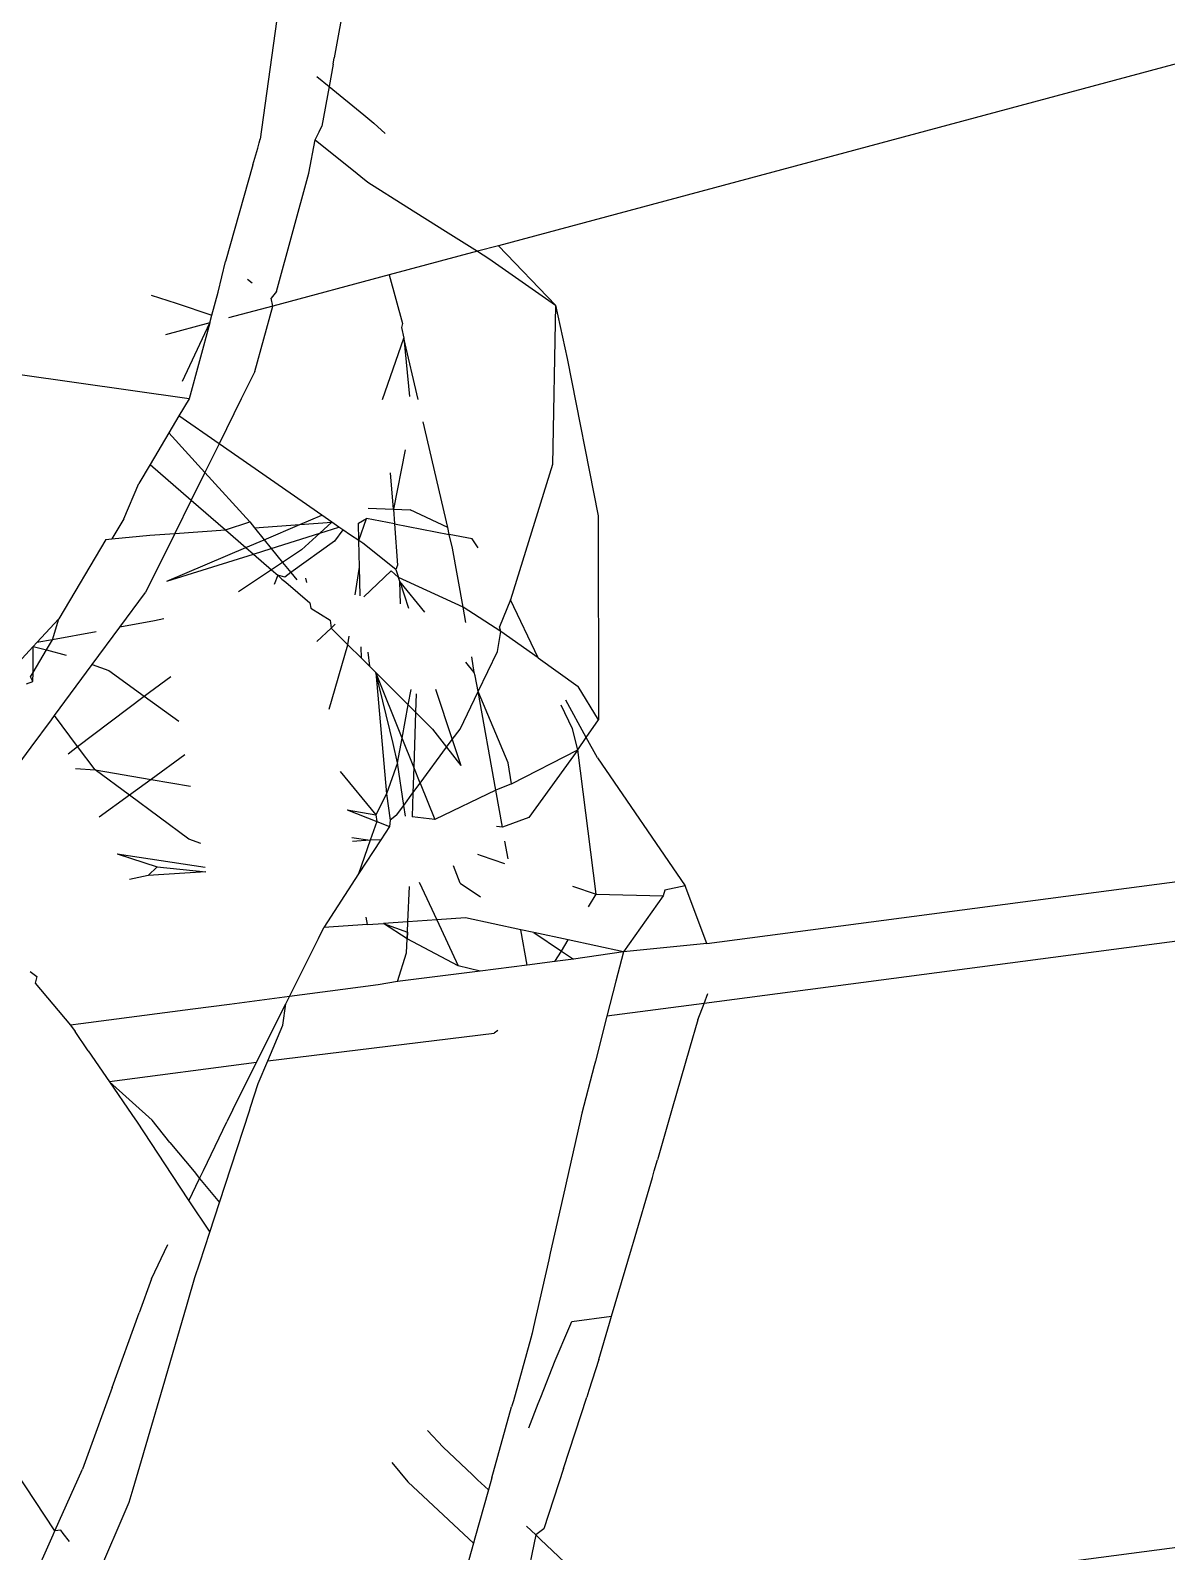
# Model space of a CAD drawing. Header units: inches. Extents: x 3324238 to 135265466, y -1036581 to 20094598.
# Drawn here: x 3354737.3272 to 3354737.6469, y -519086.1649 to -519085.7369 of the extents above; entities that cross this region are included whole.
import ezdxf

# ---------------------------------------------------------------- set-up
doc = ezdxf.new("R2010")
doc.units = ezdxf.units.IN
doc.header["$MEASUREMENT"] = 0
doc.layers.add('FURNITURE', color=32, linetype='Continuous', lineweight=13)

msp = doc.modelspace()

# ---------------------------------------------------------------- linework, layer by layer
for p, q in [((3354739.19391, -519085.33122, 0.00267), (3354737.45895, -519085.79749, 0.00267)), ((3354737.40209, -519085.69374, 0.00267), (3354737.39189, -519085.76752, 0.00267)), ((3354737.41612, -519085.72573, 0.00267), (3354737.4127, -519085.74464, 0.00267)), ((3354737.41239, -519085.74636, 0.00267), (3354737.41124, -519085.75267, 0.00267)), ((3354737.41239, -519085.74636, 0.00267), (3354737.4127, -519085.74464, 0.00267)), ((3354737.40784, -519085.74991, 0.00267), (3354737.41124, -519085.75267, 0.00267)), ((3354737.41124, -519085.75267, 0.00267), (3354737.40922, -519085.76382, 0.00267)), ((3354737.41124, -519085.75267, 0.00267), (3354737.42105, -519085.76065, 0.00267)), ((3354737.40844, -519085.76543, 0.00267), (3354737.40922, -519085.76382, 0.00267)), ((3354737.42105, -519085.76065, 0.00267), (3354737.42389, -519085.76297, 0.00267)), ((3354737.42389, -519085.76297, 0.00267), (3354737.42702, -519085.76595, 0.00267)), ((3354737.39121, -519085.76999, 0.00267), (3354737.39161, -519085.76855, 0.00267)), ((3354737.39161, -519085.76855, 0.00267), (3354737.39189, -519085.76752, 0.00267)), ((3354737.4056, -519085.77709, 0.00267), (3354737.40735, -519085.76767, 0.00267)), ((3354737.40735, -519085.76767, 0.00267), (3354737.40844, -519085.76543, 0.00267)), ((3354737.40735, -519085.76767, 0.00267), (3354737.41913, -519085.77716, 0.00267)), ((3354737.5175, -519085.9938, 0.00267), (3354739.24598, -519085.76542, 0.00267)), ((3354737.38979, -519085.7747, 0.00267), (3354737.39121, -519085.76999, 0.00267)), ((3354737.38979, -519085.7747, 0.00267), (3354737.38215, -519085.8019, 0.00267)), ((3354737.39651, -519085.81035, 0.00267), (3354737.4056, -519085.77709, 0.00267)), ((3354737.41913, -519085.77716, 0.00267), (3354737.42022, -519085.77804, 0.00267)), ((3354737.42022, -519085.77804, 0.00267), (3354737.42216, -519085.7796, 0.00267)), ((3354737.42216, -519085.7796, 0.00267), (3354737.43317, -519085.78653, 0.00267)), ((3354739.28299, -519085.77822, 0.00267), (3354737.51677, -519086.01066, 0.00267)), ((3354737.43317, -519085.78653, 0.00267), (3354737.44403, -519085.79337, 0.00267)), ((3354737.44403, -519085.79337, 0.00267), (3354737.45073, -519085.79758, 0.00267)), ((3354737.45073, -519085.79758, 0.00267), (3354737.45299, -519085.799, 0.00267)), ((3354737.45895, -519085.79749, 0.00267), (3354737.45299, -519085.799, 0.00267)), ((3354737.45895, -519085.79749, 0.00267), (3354737.47496, -519085.81424, 0.00267)), ((3354737.3801, -519085.81051, 0.00267), (3354737.38215, -519085.8019, 0.00267)), ((3354737.45299, -519085.799, 0.00267), (3354737.42819, -519085.80565, 0.00267)), ((3354737.45299, -519085.799, 0.00267), (3354737.45622, -519085.80104, 0.00267)), ((3354737.45622, -519085.80104, 0.00267), (3354737.47496, -519085.81424, 0.00267)), ((3354737.38827, -519085.80685, 0.00267), (3354737.38963, -519085.80796, 0.00267)), ((3354737.42819, -519085.80565, 0.00267), (3354737.3954, -519085.81445, 0.00267)), ((3354737.42819, -519085.80565, 0.00267), (3354737.43192, -519085.8194, 0.00267)), ((3354737.36121, -519085.81136, 0.00267), (3354737.36827, -519085.81368, 0.00267)), ((3354737.37832, -519085.817, 0.00267), (3354737.3801, -519085.81051, 0.00267)), ((3354737.39651, -519085.81035, 0.00267), (3354737.39493, -519085.81225, 0.00267)), ((3354737.36827, -519085.81368, 0.00267), (3354737.37832, -519085.817, 0.00267)), ((3354737.3954, -519085.81445, 0.00267), (3354737.38294, -519085.81778, 0.00267)), ((3354737.39036, -519085.83287, 0.00267), (3354737.3954, -519085.81445, 0.00267)), ((3354737.3954, -519085.81445, 0.00267), (3354737.39493, -519085.81225, 0.00267)), ((3354737.47496, -519085.81424, 0.00267), (3354737.47413, -519085.85904, 0.00267)), ((3354737.47496, -519085.81424, 0.00267), (3354737.47827, -519085.82922, 0.00267)), ((3354737.37772, -519085.81919, 0.00267), (3354737.36528, -519085.82252, 0.00267)), ((3354737.37004, -519085.83556, 0.00267), (3354737.37772, -519085.81919, 0.00267)), ((3354737.37772, -519085.81919, 0.00267), (3354737.37186, -519085.84054, 0.00267)), ((3354737.37772, -519085.81919, 0.00267), (3354737.37832, -519085.817, 0.00267)), ((3354737.43192, -519085.8194, 0.00267), (3354737.43163, -519085.82051, 0.00267)), ((3354737.42632, -519085.84077, 0.00267), (3354737.43231, -519085.82346, 0.00267)), ((3354737.43163, -519085.82051, 0.00267), (3354737.43231, -519085.82346, 0.00267)), ((3354737.43231, -519085.82346, 0.00267), (3354737.43388, -519085.83988, 0.00267)), ((3354737.43631, -519085.84078, 0.00267), (3354737.43231, -519085.82346, 0.00267)), ((3354737.39036, -519085.83287, 0.00267), (3354737.38655, -519085.84059, 0.00267)), ((3354737.47827, -519085.82922, 0.00267), (3354737.48691, -519085.87349, 0.00267)), ((3354737.37186, -519085.84054, 0.00267), (3354737.32367, -519085.83368, 0.00267)), ((3354737.37186, -519085.84054, 0.00267), (3354737.36901, -519085.84536, 0.00267)), ((3354737.38655, -519085.84059, 0.00267), (3354737.38031, -519085.85321, 0.00267)), ((3354737.36901, -519085.84536, 0.00267), (3354737.36621, -519085.85009, 0.00267)), ((3354737.38031, -519085.85321, 0.00267), (3354737.36901, -519085.84536, 0.00267)), ((3354737.44463, -519085.87675, 0.00267), (3354737.43775, -519085.84698, 0.00267)), ((3354737.36621, -519085.85009, 0.00267), (3354737.36091, -519085.85903, 0.00267)), ((3354737.36621, -519085.85009, 0.00267), (3354737.37633, -519085.86125, 0.00267)), ((3354737.38031, -519085.85321, 0.00267), (3354737.37633, -519085.86125, 0.00267)), ((3354737.40919, -519085.87328, 0.00267), (3354737.38031, -519085.85321, 0.00267)), ((3354737.43269, -519085.8549, 0.00267), (3354737.42935, -519085.87159, 0.00267)), ((3354737.36091, -519085.85903, 0.00267), (3354737.35777, -519085.86433, 0.00267)), ((3354737.36091, -519085.85903, 0.00267), (3354737.37247, -519085.86906, 0.00267)), ((3354737.37633, -519085.86125, 0.00267), (3354737.37247, -519085.86906, 0.00267)), ((3354737.37633, -519085.86125, 0.00267), (3354737.38895, -519085.87517, 0.00267)), ((3354737.42935, -519085.87159, 0.00267), (3354737.42858, -519085.86133, 0.00267)), ((3354737.47413, -519085.85904, 0.00267), (3354737.46233, -519085.89712, 0.00267)), ((3354737.35351, -519085.87434, 0.00267), (3354737.35777, -519085.86433, 0.00267)), ((3354737.37247, -519085.86906, 0.00267), (3354737.36786, -519085.8784, 0.00267)), ((3354737.37247, -519085.86906, 0.00267), (3354737.38209, -519085.87739, 0.00267)), ((3354737.42221, -519085.8713, 0.00267), (3354737.42935, -519085.87159, 0.00267)), ((3354737.35351, -519085.87434, 0.00267), (3354737.35019, -519085.87995, 0.00267)), ((3354737.38209, -519085.87739, 0.00267), (3354737.38895, -519085.87517, 0.00267)), ((3354737.38895, -519085.87517, 0.00267), (3354737.39027, -519085.87681, 0.00267)), ((3354737.40302, -519085.87591, 0.00267), (3354737.40919, -519085.87328, 0.00267)), ((3354737.40302, -519085.87591, 0.00267), (3354737.41205, -519085.87527, 0.00267)), ((3354737.41205, -519085.87527, 0.00267), (3354737.40868, -519085.87833, 0.00267)), ((3354737.41205, -519085.87527, 0.00267), (3354737.40919, -519085.87328, 0.00267)), ((3354737.41403, -519085.87665, 0.00267), (3354737.41205, -519085.87527, 0.00267)), ((3354737.41949, -519085.87557, 0.00267), (3354737.42182, -519085.8742, 0.00267)), ((3354737.41949, -519085.87557, 0.00267), (3354737.42182, -519085.8742, 0.00267)), ((3354737.4196, -519085.88039, 0.00267), (3354737.41949, -519085.87557, 0.00267)), ((3354737.4196, -519085.88039, 0.00267), (3354737.42182, -519085.8742, 0.00267)), ((3354737.42965, -519085.87572, 0.00267), (3354737.42182, -519085.8742, 0.00267)), ((3354737.42935, -519085.87159, 0.00267), (3354737.42965, -519085.87572, 0.00267)), ((3354737.42935, -519085.87159, 0.00267), (3354737.43403, -519085.87179, 0.00267)), ((3354737.44463, -519085.87675, 0.00267), (3354737.43403, -519085.87179, 0.00267)), ((3354737.48691, -519085.87349, 0.00267), (3354737.48703, -519085.93087, 0.00267)), ((3354737.34842, -519085.88013, 0.00267), (3354737.35019, -519085.87995, 0.00267)), ((3354737.35019, -519085.87995, 0.00267), (3354737.36079, -519085.8789, 0.00267)), ((3354737.36786, -519085.8784, 0.00267), (3354737.35964, -519085.89502, 0.00267)), ((3354737.36079, -519085.8789, 0.00267), (3354737.36786, -519085.8784, 0.00267)), ((3354737.36786, -519085.8784, 0.00267), (3354737.38209, -519085.87739, 0.00267)), ((3354737.38209, -519085.87739, 0.00267), (3354737.38784, -519085.88238, 0.00267)), ((3354737.39027, -519085.87681, 0.00267), (3354737.40302, -519085.87591, 0.00267)), ((3354737.39027, -519085.87681, 0.00267), (3354737.39299, -519085.88018, 0.00267)), ((3354737.39299, -519085.88018, 0.00267), (3354737.40302, -519085.87591, 0.00267)), ((3354737.39497, -519085.88263, 0.00267), (3354737.40868, -519085.87833, 0.00267)), ((3354737.40868, -519085.87833, 0.00267), (3354737.40351, -519085.88302, 0.00267)), ((3354737.40868, -519085.87833, 0.00267), (3354737.41403, -519085.87665, 0.00267)), ((3354737.41512, -519085.8774, 0.00267), (3354737.41278, -519085.88057, 0.00267)), ((3354737.41512, -519085.8774, 0.00267), (3354737.41403, -519085.87665, 0.00267)), ((3354737.41733, -519085.87894, 0.00267), (3354737.41512, -519085.8774, 0.00267)), ((3354737.4196, -519085.88039, 0.00267), (3354737.41733, -519085.87894, 0.00267)), ((3354737.42965, -519085.87572, 0.00267), (3354737.44508, -519085.87872, 0.00267)), ((3354737.42965, -519085.87572, 0.00267), (3354737.43053, -519085.88738, 0.00267)), ((3354737.44508, -519085.87872, 0.00267), (3354737.44463, -519085.87675, 0.00267)), ((3354737.44597, -519085.88254, 0.00267), (3354737.44508, -519085.87872, 0.00267)), ((3354737.45149, -519085.87996, 0.00267), (3354737.44508, -519085.87872, 0.00267)), ((3354737.45316, -519085.8825, 0.00267), (3354737.45149, -519085.87996, 0.00267)), ((3354737.34842, -519085.88013, 0.00267), (3354737.33521, -519085.90244, 0.00267)), ((3354737.36558, -519085.89186, 0.00267), (3354737.38784, -519085.88238, 0.00267)), ((3354737.36558, -519085.89186, 0.00267), (3354737.38996, -519085.88421, 0.00267)), ((3354737.38784, -519085.88238, 0.00267), (3354737.39299, -519085.88018, 0.00267)), ((3354737.38784, -519085.88238, 0.00267), (3354737.38996, -519085.88421, 0.00267)), ((3354737.38996, -519085.88421, 0.00267), (3354737.39497, -519085.88263, 0.00267)), ((3354737.38996, -519085.88421, 0.00267), (3354737.39508, -519085.88865, 0.00267)), ((3354737.39299, -519085.88018, 0.00267), (3354737.39497, -519085.88263, 0.00267)), ((3354737.39497, -519085.88263, 0.00267), (3354737.39816, -519085.88659, 0.00267)), ((3354737.40351, -519085.88302, 0.00267), (3354737.39816, -519085.88659, 0.00267)), ((3354737.41278, -519085.88057, 0.00267), (3354737.40047, -519085.88945, 0.00267)), ((3354737.41978, -519085.88795, 0.00267), (3354737.4196, -519085.88039, 0.00267)), ((3354737.42079, -519085.88115, 0.00267), (3354737.4196, -519085.88039, 0.00267)), ((3354737.43002, -519085.88855, 0.00267), (3354737.42079, -519085.88115, 0.00267)), ((3354737.44894, -519085.89915, 0.00267), (3354737.44597, -519085.88254, 0.00267)), ((3354737.39816, -519085.88659, 0.00267), (3354737.39508, -519085.88865, 0.00267)), ((3354737.39816, -519085.88659, 0.00267), (3354737.40047, -519085.88945, 0.00267)), ((3354737.41863, -519085.89567, 0.00267), (3354737.41978, -519085.88795, 0.00267)), ((3354737.41997, -519085.89601, 0.00267), (3354737.41978, -519085.88795, 0.00267)), ((3354737.43053, -519085.88738, 0.00267), (3354737.43002, -519085.88855, 0.00267)), ((3354737.43002, -519085.88855, 0.00267), (3354737.43079, -519085.89085, 0.00267)), ((3354737.39508, -519085.88865, 0.00267), (3354737.38575, -519085.89488, 0.00267)), ((3354737.39508, -519085.88865, 0.00267), (3354737.39686, -519085.8902, 0.00267)), ((3354737.39686, -519085.8902, 0.00267), (3354737.39578, -519085.89283, 0.00267)), ((3354737.39686, -519085.8902, 0.00267), (3354737.39794, -519085.89127, 0.00267)), ((3354737.39877, -519085.89068, 0.00267), (3354737.39686, -519085.8902, 0.00267)), ((3354737.39794, -519085.89127, 0.00267), (3354737.39913, -519085.89214, 0.00267)), ((3354737.40047, -519085.88945, 0.00267), (3354737.39877, -519085.89068, 0.00267)), ((3354737.39913, -519085.89214, 0.00267), (3354737.40589, -519085.89794, 0.00267)), ((3354737.40047, -519085.88945, 0.00267), (3354737.40214, -519085.89152, 0.00267)), ((3354737.40465, -519085.89101, 0.00267), (3354737.40486, -519085.89221, 0.00267)), ((3354737.42869, -519085.88893, 0.00267), (3354737.42102, -519085.89627, 0.00267)), ((3354737.43079, -519085.89085, 0.00267), (3354737.42869, -519085.88893, 0.00267)), ((3354737.43114, -519085.89193, 0.00267), (3354737.43079, -519085.89085, 0.00267)), ((3354737.44894, -519085.89915, 0.00267), (3354737.43079, -519085.89085, 0.00267)), ((3354737.43134, -519085.89823, 0.00267), (3354737.43114, -519085.89193, 0.00267)), ((3354737.43823, -519085.9006, 0.00267), (3354737.43114, -519085.89193, 0.00267)), ((3354737.43114, -519085.89193, 0.00267), (3354737.43364, -519085.89944, 0.00267)), ((3354737.3524, -519085.90482, 0.00267), (3354737.35964, -519085.89502, 0.00267)), ((3354737.40589, -519085.89794, 0.00267), (3354737.40616, -519085.89942, 0.00267)), ((3354737.40616, -519085.89942, 0.00267), (3354737.41161, -519085.90284, 0.00267)), ((3354737.44971, -519085.90348, 0.00267), (3354737.44894, -519085.89915, 0.00267)), ((3354737.45959, -519085.90597, 0.00267), (3354737.44894, -519085.89915, 0.00267)), ((3354737.46233, -519085.89712, 0.00267), (3354737.45924, -519085.90468, 0.00267)), ((3354737.47003, -519085.91344, 0.00267), (3354737.46233, -519085.89712, 0.00267)), ((3354737.33521, -519085.90244, 0.00267), (3354737.32901, -519085.90914, 0.00267)), ((3354737.33343, -519085.90832, 0.00267), (3354737.33521, -519085.90244, 0.00267)), ((3354737.34464, -519085.91533, 0.00267), (3354737.3524, -519085.90482, 0.00267)), ((3354737.36218, -519085.90302, 0.00267), (3354737.3524, -519085.90482, 0.00267)), ((3354737.36478, -519085.90247, 0.00267), (3354737.36218, -519085.90302, 0.00267)), ((3354737.41183, -519085.90506, 0.00267), (3354737.40784, -519085.90886, 0.00267)), ((3354737.41161, -519085.90284, 0.00267), (3354737.41183, -519085.90506, 0.00267)), ((3354737.41295, -519085.90399, 0.00267), (3354737.41183, -519085.90506, 0.00267)), ((3354737.41183, -519085.90506, 0.00267), (3354737.41655, -519085.90974, 0.00267)), ((3354737.45959, -519085.90597, 0.00267), (3354737.45924, -519085.90468, 0.00267)), ((3354737.32901, -519085.90914, 0.00267), (3354737.32802, -519085.9102, 0.00267)), ((3354737.33343, -519085.90832, 0.00267), (3354737.32901, -519085.90914, 0.00267)), ((3354737.33173, -519085.9112, 0.00267), (3354737.33343, -519085.90832, 0.00267)), ((3354737.34571, -519085.90606, 0.00267), (3354737.33343, -519085.90832, 0.00267)), ((3354737.41124, -519085.92783, 0.00267), (3354737.41655, -519085.90974, 0.00267)), ((3354737.41655, -519085.90974, 0.00267), (3354737.4169, -519085.90737, 0.00267)), ((3354737.41655, -519085.90974, 0.00267), (3354737.42038, -519085.91355, 0.00267)), ((3354737.45861, -519085.9116, 0.00267), (3354737.45959, -519085.90597, 0.00267)), ((3354737.47003, -519085.91344, 0.00267), (3354737.45959, -519085.90597, 0.00267)), ((3354737.32802, -519085.9102, 0.00267), (3354737.32481, -519085.91367, 0.00267)), ((3354737.32798, -519085.91755, 0.00267), (3354737.32802, -519085.9102, 0.00267)), ((3354737.32798, -519085.91755, 0.00267), (3354737.33173, -519085.9112, 0.00267)), ((3354737.32802, -519085.9102, 0.00267), (3354737.33173, -519085.9112, 0.00267)), ((3354737.33173, -519085.9112, 0.00267), (3354737.33733, -519085.9127, 0.00267)), ((3354737.42038, -519085.91355, 0.00267), (3354737.4203, -519085.91029, 0.00267)), ((3354737.42038, -519085.91355, 0.00267), (3354737.42265, -519085.91581, 0.00267)), ((3354737.42212, -519085.91185, 0.00267), (3354737.42265, -519085.91581, 0.00267)), ((3354737.45206, -519085.91751, 0.00267), (3354737.45144, -519085.91316, 0.00267)), ((3354737.45318, -519085.92288, 0.00267), (3354737.45861, -519085.9116, 0.00267)), ((3354737.47003, -519085.91344, 0.00267), (3354737.48132, -519085.92152, 0.00267)), ((3354737.32728, -519085.91873, 0.00267), (3354737.32798, -519085.91755, 0.00267)), ((3354737.32796, -519085.92012, 0.00267), (3354737.32798, -519085.91755, 0.00267)), ((3354737.33404, -519085.92969, 0.00267), (3354737.34464, -519085.91533, 0.00267)), ((3354737.34464, -519085.91533, 0.00267), (3354737.34934, -519085.91702, 0.00267)), ((3354737.34934, -519085.91702, 0.00267), (3354737.35924, -519085.92419, 0.00267)), ((3354737.42441, -519085.91756, 0.00267), (3354737.42265, -519085.91581, 0.00267)), ((3354737.42926, -519085.93754, 0.00267), (3354737.42441, -519085.91756, 0.00267)), ((3354737.42441, -519085.91756, 0.00267), (3354737.42744, -519085.9517, 0.00267)), ((3354737.42441, -519085.91756, 0.00267), (3354737.43355, -519085.92666, 0.00267)), ((3354737.43181, -519085.936, 0.00267), (3354737.42441, -519085.91756, 0.00267)), ((3354737.45206, -519085.91751, 0.00267), (3354737.44974, -519085.91466, 0.00267)), ((3354737.4524, -519085.91851, 0.00267), (3354737.45206, -519085.91751, 0.00267)), ((3354737.45318, -519085.92288, 0.00267), (3354737.4524, -519085.91851, 0.00267)), ((3354737.3261, -519085.92074, 0.00267), (3354737.32796, -519085.92012, 0.00267)), ((3354737.32796, -519085.92012, 0.00267), (3354737.32728, -519085.91873, 0.00267)), ((3354737.36072, -519085.92307, 0.00267), (3354737.36677, -519085.91871, 0.00267)), ((3354737.43355, -519085.92666, 0.00267), (3354737.43436, -519085.92235, 0.00267)), ((3354737.44119, -519085.92221, 0.00267), (3354737.44591, -519085.93641, 0.00267)), ((3354737.48703, -519085.93087, 0.00267), (3354737.48132, -519085.92152, 0.00267)), ((3354737.34052, -519085.93837, 0.00267), (3354737.35924, -519085.92419, 0.00267)), ((3354737.35924, -519085.92419, 0.00267), (3354737.36072, -519085.92307, 0.00267)), ((3354737.35924, -519085.92419, 0.00267), (3354737.36902, -519085.93127, 0.00267)), ((3354737.43181, -519085.936, 0.00267), (3354737.43355, -519085.92666, 0.00267)), ((3354737.43355, -519085.92666, 0.00267), (3354737.43559, -519085.92869, 0.00267)), ((3354737.43576, -519085.92355, 0.00267), (3354737.43559, -519085.92869, 0.00267)), ((3354737.44809, -519085.93346, 0.00267), (3354737.45318, -519085.92288, 0.00267)), ((3354737.46165, -519085.94298, 0.00267), (3354737.45318, -519085.92288, 0.00267)), ((3354737.45815, -519085.95064, 0.00267), (3354737.45318, -519085.92288, 0.00267)), ((3354737.47975, -519085.93343, 0.00267), (3354737.47651, -519085.92677, 0.00267)), ((3354737.4836, -519085.93584, 0.00267), (3354737.47783, -519085.92533, 0.00267)), ((3354737.32749, -519085.93855, 0.00267), (3354737.33319, -519085.93084, 0.00267)), ((3354737.33319, -519085.93084, 0.00267), (3354737.33404, -519085.92969, 0.00267)), ((3354737.34052, -519085.93837, 0.00267), (3354737.33404, -519085.92969, 0.00267)), ((3354737.43559, -519085.92869, 0.00267), (3354737.4351, -519085.94418, 0.00267)), ((3354737.43559, -519085.92869, 0.00267), (3354737.44039, -519085.93346, 0.00267)), ((3354737.4836, -519085.93584, 0.00267), (3354737.48703, -519085.93087, 0.00267)), ((3354737.44039, -519085.93346, 0.00267), (3354737.44433, -519085.93856, 0.00267)), ((3354737.44591, -519085.93641, 0.00267), (3354737.44809, -519085.93346, 0.00267)), ((3354737.4812, -519085.93931, 0.00267), (3354737.47975, -519085.93343, 0.00267)), ((3354737.32382, -519085.94353, 0.00267), (3354737.32749, -519085.93855, 0.00267)), ((3354737.33785, -519085.94039, 0.00267), (3354737.34052, -519085.93837, 0.00267)), ((3354737.34542, -519085.94492, 0.00267), (3354737.34052, -519085.93837, 0.00267)), ((3354737.43052, -519085.94295, 0.00267), (3354737.42926, -519085.93754, 0.00267)), ((3354737.43052, -519085.94295, 0.00267), (3354737.43181, -519085.936, 0.00267)), ((3354737.4351, -519085.94418, 0.00267), (3354737.43181, -519085.936, 0.00267)), ((3354737.43689, -519085.94866, 0.00267), (3354737.44433, -519085.93856, 0.00267)), ((3354737.44433, -519085.93856, 0.00267), (3354737.44591, -519085.93641, 0.00267)), ((3354737.44433, -519085.93856, 0.00267), (3354737.44834, -519085.94374, 0.00267)), ((3354737.44591, -519085.93641, 0.00267), (3354737.44834, -519085.94374, 0.00267)), ((3354737.46258, -519085.9489, 0.00267), (3354737.4812, -519085.93931, 0.00267)), ((3354737.4812, -519085.93931, 0.00267), (3354737.46743, -519085.95838, 0.00267)), ((3354737.4812, -519085.93931, 0.00267), (3354737.4836, -519085.93584, 0.00267)), ((3354737.4864, -519085.97991, 0.00267), (3354737.4812, -519085.93931, 0.00267)), ((3354737.48676, -519085.94158, 0.00267), (3354737.4836, -519085.93584, 0.00267)), ((3354737.3707, -519085.94068, 0.00267), (3354737.36119, -519085.94762, 0.00267)), ((3354737.43052, -519085.94295, 0.00267), (3354737.42744, -519085.9517, 0.00267)), ((3354737.43226, -519085.95496, 0.00267), (3354737.43052, -519085.94295, 0.00267)), ((3354737.4351, -519085.94418, 0.00267), (3354737.43486, -519085.95142, 0.00267)), ((3354737.43689, -519085.94866, 0.00267), (3354737.4351, -519085.94418, 0.00267)), ((3354737.46258, -519085.9489, 0.00267), (3354737.46165, -519085.94298, 0.00267)), ((3354737.48676, -519085.94158, 0.00267), (3354737.51141, -519085.97761, 0.00267)), ((3354737.49596, -519086.18383, 0.00267), (3354739.32348, -519085.94357, 0.00267)), ((3354737.33991, -519085.9446, 0.00267), (3354737.34542, -519085.94492, 0.00267)), ((3354737.35509, -519085.95207, 0.00267), (3354737.34542, -519085.94492, 0.00267)), ((3354737.34542, -519085.94492, 0.00267), (3354737.36119, -519085.94762, 0.00267)), ((3354737.36119, -519085.94762, 0.00267), (3354737.35509, -519085.95207, 0.00267)), ((3354737.36119, -519085.94762, 0.00267), (3354737.37229, -519085.94952, 0.00267)), ((3354737.41438, -519085.94538, 0.00267), (3354737.42444, -519085.95757, 0.00267)), ((3354737.35509, -519085.95207, 0.00267), (3354737.34658, -519085.95828, 0.00267)), ((3354737.37185, -519085.96446, 0.00267), (3354737.35509, -519085.95207, 0.00267)), ((3354737.42744, -519085.9517, 0.00267), (3354737.42444, -519085.95757, 0.00267)), ((3354737.42744, -519085.9517, 0.00267), (3354737.42843, -519085.95907, 0.00267)), ((3354737.43226, -519085.95496, 0.00267), (3354737.43486, -519085.95142, 0.00267)), ((3354737.43486, -519085.95142, 0.00267), (3354737.43465, -519085.95817, 0.00267)), ((3354737.43486, -519085.95142, 0.00267), (3354737.43689, -519085.94866, 0.00267)), ((3354737.43689, -519085.94866, 0.00267), (3354737.441, -519085.95888, 0.00267)), ((3354737.45815, -519085.95064, 0.00267), (3354737.441, -519085.95888, 0.00267)), ((3354737.46258, -519085.9489, 0.00267), (3354737.45815, -519085.95064, 0.00267)), ((3354737.46, -519085.96102, 0.00267), (3354737.45815, -519085.95064, 0.00267)), ((3354737.41631, -519085.95621, 0.00267), (3354737.42444, -519085.95757, 0.00267)), ((3354737.41631, -519085.95621, 0.00267), (3354737.42472, -519085.95948, 0.00267)), ((3354737.43026, -519085.95768, 0.00267), (3354737.43226, -519085.95496, 0.00267)), ((3354737.43278, -519085.95796, 0.00267), (3354737.43226, -519085.95496, 0.00267)), ((3354737.42472, -519085.95948, 0.00267), (3354737.42286, -519085.96476, 0.00267)), ((3354737.42444, -519085.95757, 0.00267), (3354737.42472, -519085.95948, 0.00267)), ((3354737.42472, -519085.95948, 0.00267), (3354737.42822, -519085.96083, 0.00267)), ((3354737.42822, -519085.96083, 0.00267), (3354737.42579, -519085.96458, 0.00267)), ((3354737.42843, -519085.95907, 0.00267), (3354737.42822, -519085.96083, 0.00267)), ((3354737.43026, -519085.95768, 0.00267), (3354737.42843, -519085.95907, 0.00267)), ((3354737.441, -519085.95888, 0.00267), (3354737.43465, -519085.95817, 0.00267)), ((3354737.46, -519085.96102, 0.00267), (3354737.45832, -519085.96083, 0.00267)), ((3354737.46743, -519085.95838, 0.00267), (3354737.46, -519085.96102, 0.00267)), ((3354737.37518, -519085.96568, 0.00267), (3354737.37185, -519085.96446, 0.00267)), ((3354737.4177, -519085.96396, 0.00267), (3354737.42286, -519085.96476, 0.00267)), ((3354737.42286, -519085.96476, 0.00267), (3354737.41789, -519085.96506, 0.00267)), ((3354737.42579, -519085.96458, 0.00267), (3354737.41954, -519085.97423, 0.00267)), ((3354737.42286, -519085.96476, 0.00267), (3354737.41954, -519085.97423, 0.00267)), ((3354737.42579, -519085.96458, 0.00267), (3354737.42286, -519085.96476, 0.00267)), ((3354737.4616, -519085.96994, 0.00267), (3354737.46072, -519085.96503, 0.00267)), ((3354737.3516, -519085.96856, 0.00267), (3354737.37636, -519085.97231, 0.00267)), ((3354737.3516, -519085.96856, 0.00267), (3354737.36288, -519085.9722, 0.00267)), ((3354737.45302, -519085.9687, 0.00267), (3354737.45402, -519085.96904, 0.00267)), ((3354737.45402, -519085.96904, 0.00267), (3354737.46064, -519085.97126, 0.00267)), ((3354737.36288, -519085.9722, 0.00267), (3354737.36041, -519085.97463, 0.00267)), ((3354737.3766, -519085.97365, 0.00267), (3354737.36041, -519085.97463, 0.00267)), ((3354737.36288, -519085.9722, 0.00267), (3354737.3766, -519085.97365, 0.00267)), ((3354737.44818, -519085.97683, 0.00267), (3354737.44622, -519085.97193, 0.00267)), ((3354737.36041, -519085.97463, 0.00267), (3354737.3551, -519085.97574, 0.00267)), ((3354737.41954, -519085.97423, 0.00267), (3354737.4098, -519085.98926, 0.00267)), ((3354737.43345, -519085.98768, 0.00267), (3354737.43389, -519085.9778, 0.00267)), ((3354737.43658, -519085.97652, 0.00267), (3354737.44155, -519085.98714, 0.00267)), ((3354737.44818, -519085.97683, 0.00267), (3354737.45389, -519085.98066, 0.00267)), ((3354737.4797, -519085.97766, 0.00267), (3354737.4864, -519085.97991, 0.00267)), ((3354737.51141, -519085.97761, 0.00267), (3354737.50569, -519085.97883, 0.00267)), ((3354737.5175, -519085.9938, 0.00267), (3354737.51141, -519085.97761, 0.00267)), ((3354737.48422, -519085.98348, 0.00267), (3354737.4864, -519085.97991, 0.00267)), ((3354737.4864, -519085.97991, 0.00267), (3354737.50526, -519085.98037, 0.00267)), ((3354737.50526, -519085.98037, 0.00267), (3354737.49404, -519085.99611, 0.00267)), ((3354737.50569, -519085.97883, 0.00267), (3354737.50526, -519085.98037, 0.00267)), ((3354737.42208, -519085.98844, 0.00267), (3354737.4217, -519085.98636, 0.00267)), ((3354737.44962, -519085.9866, 0.00267), (3354737.44155, -519085.98714, 0.00267)), ((3354737.46517, -519085.98993, 0.00267), (3354737.44962, -519085.9866, 0.00267)), ((3354737.40824, -519085.99238, 0.00267), (3354737.4098, -519085.98926, 0.00267)), ((3354737.42208, -519085.98844, 0.00267), (3354737.4098, -519085.98926, 0.00267)), ((3354737.42208, -519085.98844, 0.00267), (3354737.42654, -519085.98814, 0.00267)), ((3354737.43345, -519085.98768, 0.00267), (3354737.42654, -519085.98814, 0.00267)), ((3354737.42654, -519085.98814, 0.00267), (3354737.43332, -519085.99064, 0.00267)), ((3354737.43324, -519085.99247, 0.00267), (3354737.42654, -519085.98814, 0.00267)), ((3354737.43332, -519085.99064, 0.00267), (3354737.43324, -519085.99247, 0.00267)), ((3354737.43324, -519085.99247, 0.00267), (3354737.43332, -519085.99064, 0.00267)), ((3354737.43332, -519085.99064, 0.00267), (3354737.43345, -519085.98768, 0.00267)), ((3354737.44155, -519085.98714, 0.00267), (3354737.43345, -519085.98768, 0.00267)), ((3354737.44155, -519085.98714, 0.00267), (3354737.44759, -519086.00008, 0.00267)), ((3354737.46695, -519085.99988, 0.00267), (3354737.46517, -519085.98993, 0.00267)), ((3354737.4689, -519085.99072, 0.00267), (3354737.46517, -519085.98993, 0.00267)), ((3354737.4689, -519085.99072, 0.00267), (3354737.47661, -519085.9959, 0.00267)), ((3354737.47852, -519085.99279, 0.00267), (3354737.4689, -519085.99072, 0.00267)), ((3354737.40009, -519086.00869, 0.00267), (3354737.40824, -519085.99238, 0.00267)), ((3354737.43306, -519085.99637, 0.00267), (3354737.43324, -519085.99247, 0.00267)), ((3354737.44759, -519086.00008, 0.00267), (3354737.43324, -519085.99247, 0.00267)), ((3354737.47661, -519085.9959, 0.00267), (3354737.47852, -519085.99279, 0.00267)), ((3354737.49404, -519085.99611, 0.00267), (3354737.47852, -519085.99279, 0.00267)), ((3354737.5175, -519085.9938, 0.00267), (3354737.49404, -519085.99611, 0.00267)), ((3354737.43047, -519086.00447, 0.00267), (3354737.43306, -519085.99637, 0.00267)), ((3354737.47481, -519085.99884, 0.00267), (3354737.46695, -519085.99988, 0.00267)), ((3354737.47481, -519085.99884, 0.00267), (3354737.47661, -519085.9959, 0.00267)), ((3354737.47998, -519085.99816, 0.00267), (3354737.47481, -519085.99884, 0.00267)), ((3354737.47661, -519085.9959, 0.00267), (3354737.47998, -519085.99816, 0.00267)), ((3354737.49404, -519085.99611, 0.00267), (3354737.47998, -519085.99816, 0.00267)), ((3354737.49349, -519085.99827, 0.00267), (3354737.49191, -519086.00443, 0.00267)), ((3354737.49404, -519085.99611, 0.00267), (3354737.49349, -519085.99827, 0.00267)), ((3354737.32721, -519086.00166, 0.00267), (3354737.32905, -519086.00308, 0.00267)), ((3354737.32905, -519086.00308, 0.00267), (3354737.32855, -519086.00498, 0.00267)), ((3354737.45379, -519086.00161, 0.00267), (3354737.43047, -519086.00447, 0.00267)), ((3354737.45379, -519086.00161, 0.00267), (3354737.44759, -519086.00008, 0.00267)), ((3354737.46695, -519085.99988, 0.00267), (3354737.45379, -519086.00161, 0.00267)), ((3354737.32855, -519086.00498, 0.00267), (3354737.33851, -519086.01681, 0.00267)), ((3354737.41517, -519086.0067, 0.00267), (3354737.40009, -519086.00869, 0.00267)), ((3354737.42511, -519086.00539, 0.00267), (3354737.41517, -519086.0067, 0.00267)), ((3354737.43047, -519086.00447, 0.00267), (3354737.42511, -519086.00539, 0.00267)), ((3354737.49191, -519086.00443, 0.00267), (3354737.48938, -519086.01427, 0.00267)), ((3354737.51677, -519086.01066, 0.00267), (3354737.51785, -519086.00787, 0.00267)), ((3354737.37293, -519086.01227, 0.00267), (3354737.34142, -519086.01642, 0.00267)), ((3354737.38326, -519086.01091, 0.00267), (3354737.37293, -519086.01227, 0.00267)), ((3354737.40009, -519086.00869, 0.00267), (3354737.38326, -519086.01091, 0.00267)), ((3354737.39589, -519086.01709, 0.00267), (3354737.39907, -519086.01073, 0.00267)), ((3354737.39824, -519086.01678, 0.00267), (3354737.39907, -519086.01073, 0.00267)), ((3354737.39907, -519086.01073, 0.00267), (3354737.40009, -519086.00869, 0.00267)), ((3354737.51677, -519086.01066, 0.00267), (3354737.48938, -519086.01427, 0.00267)), ((3354737.51498, -519086.01529, 0.00267), (3354737.51677, -519086.01066, 0.00267)), ((3354737.34142, -519086.01642, 0.00267), (3354737.33851, -519086.01681, 0.00267)), ((3354737.33851, -519086.01681, 0.00267), (3354737.33981, -519086.01856, 0.00267)), ((3354737.39401, -519086.02684, 0.00267), (3354737.39824, -519086.01678, 0.00267)), ((3354737.48938, -519086.01427, 0.00267), (3354737.48616, -519086.02687, 0.00267)), ((3354737.51498, -519086.01529, 0.00267), (3354737.51267, -519086.02334, 0.00267)), ((3354737.34346, -519086.024, 0.00267), (3354737.33981, -519086.01856, 0.00267)), ((3354737.3908, -519086.02727, 0.00267), (3354737.39589, -519086.01709, 0.00267)), ((3354737.39401, -519086.02684, 0.00267), (3354737.4577, -519086.01898, 0.00267)), ((3354737.45877, -519086.01831, 0.00267), (3354737.4577, -519086.01898, 0.00267)), ((3354737.34346, -519086.024, 0.00267), (3354737.34947, -519086.03271, 0.00267)), ((3354737.51267, -519086.02334, 0.00267), (3354737.50781, -519086.04023, 0.00267)), ((3354737.3908, -519086.02727, 0.00267), (3354737.34947, -519086.03271, 0.00267)), ((3354737.3842, -519086.04047, 0.00267), (3354737.3908, -519086.02727, 0.00267)), ((3354737.39134, -519086.03321, 0.00267), (3354737.39401, -519086.02684, 0.00267)), ((3354737.48581, -519086.02824, 0.00267), (3354737.4824, -519086.04154, 0.00267)), ((3354737.48616, -519086.02687, 0.00267), (3354737.48581, -519086.02824, 0.00267)), ((3354737.34947, -519086.03271, 0.00267), (3354737.35579, -519086.04189, 0.00267)), ((3354737.36145, -519086.0435, 0.00267), (3354737.34947, -519086.03271, 0.00267)), ((3354737.38918, -519086.0398, 0.00267), (3354737.39134, -519086.03321, 0.00267)), ((3354737.35579, -519086.04189, 0.00267), (3354737.35723, -519086.04406, 0.00267)), ((3354737.3842, -519086.04047, 0.00267), (3354737.38245, -519086.04397, 0.00267)), ((3354737.3837, -519086.05659, 0.00267), (3354737.38884, -519086.04085, 0.00267)), ((3354737.38884, -519086.04085, 0.00267), (3354737.38918, -519086.0398, 0.00267)), ((3354737.4824, -519086.04154, 0.00267), (3354737.48192, -519086.04364, 0.00267)), ((3354737.50781, -519086.04023, 0.00267), (3354737.50366, -519086.05468, 0.00267)), ((3354737.35723, -519086.04406, 0.00267), (3354737.36697, -519086.05879, 0.00267)), ((3354737.36645, -519086.04974, 0.00267), (3354737.36145, -519086.0435, 0.00267)), ((3354737.37592, -519086.05761, 0.00267), (3354737.38245, -519086.04397, 0.00267)), ((3354737.48192, -519086.04364, 0.00267), (3354737.47796, -519086.06111, 0.00267)), ((3354737.36645, -519086.04974, 0.00267), (3354737.37326, -519086.05796, 0.00267)), ((3354737.50274, -519086.05779, 0.00267), (3354737.50366, -519086.05468, 0.00267)), ((3354737.36697, -519086.05879, 0.00267), (3354737.37183, -519086.06615, 0.00267)), ((3354737.37326, -519086.05796, 0.00267), (3354737.37484, -519086.05987, 0.00267)), ((3354737.37484, -519086.05987, 0.00267), (3354737.37592, -519086.05761, 0.00267)), ((3354737.38043, -519086.06662, 0.00267), (3354737.3837, -519086.05659, 0.00267)), ((3354737.49686, -519086.0778, 0.00267), (3354737.5022, -519086.05964, 0.00267)), ((3354737.5022, -519086.05964, 0.00267), (3354737.50274, -519086.05779, 0.00267)), ((3354737.37183, -519086.06615, 0.00267), (3354737.37484, -519086.05987, 0.00267)), ((3354737.37484, -519086.05987, 0.00267), (3354737.38043, -519086.06662, 0.00267)), ((3354737.47757, -519086.06283, 0.00267), (3354737.47345, -519086.08094, 0.00267)), ((3354737.47796, -519086.06111, 0.00267), (3354737.47757, -519086.06283, 0.00267)), ((3354737.37183, -519086.06615, 0.00267), (3354737.37769, -519086.075, 0.00267)), ((3354737.37769, -519086.075, 0.00267), (3354737.38043, -519086.06662, 0.00267)), ((3354737.37487, -519086.08362, 0.00267), (3354737.37769, -519086.075, 0.00267)), ((3354737.3613, -519086.08813, 0.00267), (3354737.36593, -519086.07846, 0.00267)), ((3354737.47345, -519086.08094, 0.00267), (3354737.47305, -519086.08274, 0.00267)), ((3354737.49074, -519086.09866, 0.00267), (3354737.4963, -519086.07973, 0.00267)), ((3354737.4963, -519086.07973, 0.00267), (3354737.49686, -519086.0778, 0.00267)), ((3354737.37354, -519086.08771, 0.00267), (3354737.37487, -519086.08362, 0.00267)), ((3354737.47305, -519086.08274, 0.00267), (3354737.46876, -519086.10161, 0.00267)), ((3354737.3613, -519086.08813, 0.00267), (3354737.35784, -519086.09767, 0.00267)), ((3354737.37152, -519086.09462, 0.00267), (3354737.37354, -519086.08771, 0.00267)), ((3354737.35022, -519086.11871, 0.00267), (3354737.35784, -519086.09767, 0.00267)), ((3354737.36541, -519086.11548, 0.00267), (3354737.37113, -519086.09595, 0.00267)), ((3354737.37113, -519086.09595, 0.00267), (3354737.37152, -519086.09462, 0.00267)), ((3354737.46876, -519086.10161, 0.00267), (3354737.46835, -519086.10341, 0.00267)), ((3354737.47486, -519086.11109, 0.00267), (3354737.47874, -519086.10206, 0.00267)), ((3354737.47874, -519086.10206, 0.00267), (3354737.47956, -519086.10016, 0.00267)), ((3354737.47956, -519086.10016, 0.00267), (3354737.49074, -519086.09866, 0.00267)), ((3354737.48718, -519086.11078, 0.00267), (3354737.49018, -519086.10058, 0.00267)), ((3354737.49018, -519086.10058, 0.00267), (3354737.49074, -519086.09866, 0.00267)), ((3354737.46804, -519086.1048, 0.00267), (3354737.4631, -519086.12244, 0.00267)), ((3354737.46835, -519086.10341, 0.00267), (3354737.46804, -519086.1048, 0.00267)), ((3354737.47082, -519086.1214, 0.00267), (3354737.47486, -519086.11109, 0.00267)), ((3354737.48718, -519086.11078, 0.00267), (3354737.48432, -519086.11959, 0.00267)), ((3354737.35022, -519086.11871, 0.00267), (3354737.34303, -519086.13856, 0.00267)), ((3354737.3593, -519086.13637, 0.00267), (3354737.36503, -519086.1168, 0.00267)), ((3354737.36503, -519086.1168, 0.00267), (3354737.36541, -519086.11548, 0.00267)), ((3354737.48432, -519086.11959, 0.00267), (3354737.48372, -519086.12144, 0.00267)), ((3354737.4631, -519086.12244, 0.00267), (3354737.46261, -519086.12418, 0.00267)), ((3354737.46744, -519086.13003, 0.00267), (3354737.47011, -519086.12321, 0.00267)), ((3354737.47011, -519086.12321, 0.00267), (3354737.47082, -519086.1214, 0.00267)), ((3354737.47721, -519086.14151, 0.00267), (3354737.48372, -519086.12144, 0.00267)), ((3354737.45702, -519086.14413, 0.00267), (3354737.46261, -519086.12418, 0.00267)), ((3354737.43892, -519086.13084, 0.00267), (3354737.44335, -519086.13545, 0.00267)), ((3354737.35894, -519086.13762, 0.00267), (3354737.3593, -519086.13637, 0.00267)), ((3354737.44335, -519086.13545, 0.00267), (3354737.45163, -519086.14331, 0.00267)), ((3354737.34303, -519086.13856, 0.00267), (3354737.3419, -519086.14165, 0.00267)), ((3354737.35614, -519086.14718, 0.00267), (3354737.35894, -519086.13762, 0.00267)), ((3354737.42888, -519086.13982, 0.00267), (3354737.43342, -519086.14526, 0.00267)), ((3354737.33414, -519086.15907, 0.00267), (3354737.32304, -519086.14227, 0.00267)), ((3354737.33414, -519086.15907, 0.00267), (3354737.3419, -519086.14165, 0.00267)), ((3354737.45061, -519086.16129, 0.00267), (3354737.43342, -519086.14526, 0.00267)), ((3354737.45163, -519086.14331, 0.00267), (3354737.45304, -519086.14465, 0.00267)), ((3354737.45304, -519086.14465, 0.00267), (3354737.45607, -519086.14752, 0.00267)), ((3354737.45702, -519086.14413, 0.00267), (3354737.45607, -519086.14752, 0.00267)), ((3354737.47721, -519086.14151, 0.00267), (3354737.4717, -519086.15847, 0.00267)), ((3354737.35504, -519086.15095, 0.00267), (3354737.35614, -519086.14718, 0.00267)), ((3354737.45607, -519086.14752, 0.00267), (3354737.45228, -519086.16107, 0.00267)), ((3354737.34596, -519086.17213, 0.00267), (3354737.35504, -519086.15095, 0.00267)), ((3354737.46679, -519086.15769, 0.00267), (3354737.46812, -519086.15895, 0.00267)), ((3354737.32754, -519086.17388, 0.00267), (3354737.33366, -519086.16014, 0.00267)), ((3354737.33366, -519086.16014, 0.00267), (3354737.33414, -519086.15907, 0.00267)), ((3354737.33577, -519086.15885, 0.00267), (3354737.33414, -519086.15907, 0.00267)), ((3354737.33648, -519086.15978, 0.00267), (3354737.33577, -519086.15885, 0.00267)), ((3354737.33823, -519086.16206, 0.00267), (3354737.33648, -519086.15978, 0.00267)), ((3354737.45061, -519086.16129, 0.00267), (3354737.45188, -519086.16248, 0.00267)), ((3354737.45228, -519086.16107, 0.00267), (3354737.45188, -519086.16248, 0.00267)), ((3354737.46944, -519086.1602, 0.00267), (3354737.46639, -519086.17483, 0.00267)), ((3354737.46812, -519086.15895, 0.00267), (3354737.46944, -519086.1602, 0.00267)), ((3354737.4717, -519086.15847, 0.00267), (3354737.46944, -519086.1602, 0.00267)), ((3354737.46944, -519086.1602, 0.00267), (3354737.47074, -519086.16143, 0.00267)), ((3354737.47074, -519086.16143, 0.00267), (3354737.48261, -519086.17269, 0.00267)), ((3354737.45188, -519086.16248, 0.00267), (3354737.44821, -519086.17559, 0.00267))]:
    msp.add_line(p, q)
at = {"layer": 'FURNITURE', "lineweight": 30}
msp.add_arc((3354732.75313, -519086.61744, 0.00267), 12.0161, 2.966283, 177.033717, dxfattribs=at)

doc.saveas('drawing.dxf')
